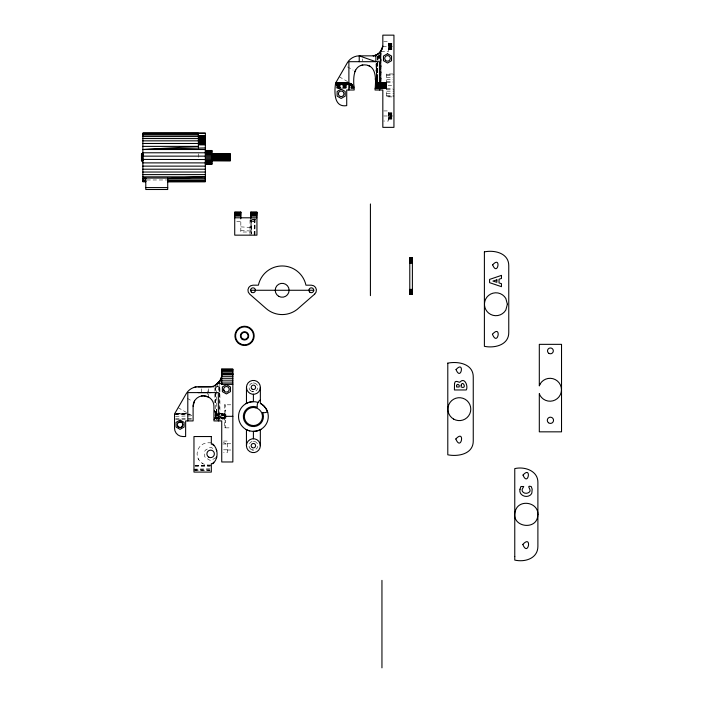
<?xml version="1.0" encoding="UTF-8"?>
<svg xmlns="http://www.w3.org/2000/svg" width="703" height="703" viewBox="0 0 703 703"><rect width="100%" height="100%" fill="white"/><g stroke="black" fill="none" stroke-linecap="round" stroke-linejoin="round"><path stroke-width="0.53" stroke-dasharray="3.52 2.64" d="M376.36 63.674L376.184 88.912L376.175 63.736M376.922 88.938L376.755 63.314M377.529 56.442L377.283 88.921L377.274 54.421M380.578 53.92L380.692 88.938L380.815 55.845M380.754 53.463L380.868 88.93L380.877 51.143M215.153 402.766L215.206 387.819M219.688 396.36L219.661 382.397M216.199 418.786L216.454 386.755M254.697 235.154L254.864 218.879M254.135 235.154L254.424 218.879M215.672 416.817L213.932 419.533L216.366 418.68L223.58 418.742L215.373 418.733L216.568 418.883L215.654 416.369L216.568 413.786L216.568 409.805L215.294 414.041M377.414 83.13L377.66 78.894L375.024 78.894L376.834 82.717L386.72 82.69L377.089 82.646L376.114 83.639L386.72 83.639L377.195 83.446L375.024 78.894L377.414 83.13C375.376 84.413 378.935 90.239 376.114 87.207L386.72 87.207L376.246 87.506L386.72 87.55L378.495 87.752L386.72 87.831L380.631 88.024M251.305 234.073L251.63 219.969M225.628 413.926L216.419 413.935L216.568 409.805L215.997 413.557L214.406 410.754L216.322 414.041M377.291 83.305L375.024 78.894L376.896 82.699L386.72 82.69L376.834 82.717L377.66 78.894L377.511 83.024L376.017 80.546M380.288 60.115L380.402 52.751M216.498 413.724L216.568 409.805L216.568 413.786M377.353 82.682L377.66 78.894L377.089 82.646L377.59 82.813M216.568 409.805L216.041 413.566L223.492 413.557L216.26 413.592M377.66 78.894L377.133 82.655L386.72 82.646L378.39 82.682M207.429 394.26L208.299 388.9M375.455 87.813L376.746 85.423L376.008 82.629M215.654 416.334L214.362 418.733L215.654 416.369M375.455 87.831L376.738 85.458M377.581 88.024L377.66 88.613L375.024 88.613L376.764 85.907M380.631 88.068L386.72 88.156L375.024 88.613L376.817 86.302L386.72 86.372L375.964 86.768L386.72 87.207L377.23 87.453L375.024 88.613L376.834 86.372M380.683 88.077L386.72 88.156L375.024 88.613L376.913 86.715L386.72 86.372L378.803 86.32M216.137 418.373L213.932 419.533L215.83 417.626M377.168 88.2L377.66 88.613L377.511 87.822L375.024 88.613L376.949 86.803M377.449 87.77L375.024 88.613L377.054 87.102L386.72 86.812L376.913 86.715M213.932 419.533L215.962 418.013M379.682 88.068L375.024 88.613L377.107 87.198M215.9 457.635L211.225 460.333L210.03 460.333L205.364 457.635L204.758 456.599L204.758 451.203L205.364 450.166L210.03 447.468L211.225 447.468L214.863 449.569M375.024 88.613L377.291 87.541L386.72 87.55L378.671 87.954M251.867 219.362L255.927 219.046M378.759 85.81L386.72 85.423L378.75 85.116M378.794 84.685L386.72 84.94L375.806 85.054L386.72 85.423L375.797 85.485L386.72 85.907L375.877 86.355L386.72 86.372M214.784 417.266L216.955 417.178M218.035 417.125L223.457 416.905M378.803 86.223L386.72 85.907L378.759 85.907M347.475 84.14L335.612 84.474L347.519 84.606M348.547 84.114L351.781 84.017L353.389 84.94L335.612 85.423M336.693 84.448L349.69 84.105M353.416 84.94L335.612 84.94L352.607 84.483L335.612 84.474L352.185 84.237M175.565 416.308L186.031 416.027M187.086 415.991L191.269 415.877M193.966 469.173L210.241 468.804M348.433 83.349L335.612 83.639L347.475 83.921M377.107 83.639L375.446 79.843L377.028 83.815L386.72 83.639L376.193 83.437L386.72 83.297L377.195 83.446M195.047 466.3L210.241 466.027M193.966 469.841L210.241 469.551M375.34 79.782L376.896 84.202L386.72 84.035L377.028 83.815M337.809 82.989L347.554 82.849L335.762 82.822L348.389 82.655M386.72 83.639L375.929 84.202L386.72 84.474L378.794 84.588M335.612 84.94L347.519 84.747M348.6 84.729L352.932 84.668L348.6 84.615M376.896 84.202L386.72 84.474L375.85 84.615L386.72 84.94L375.824 84.94M337.704 83.27L348.152 83.139L335.612 83.068M347.563 83.49L335.612 83.639L351.175 83.648M380.683 82.919L386.72 83.016L380.578 83.024M379.479 83.095L376.377 83.121L379.479 83.174M175.618 418.935L192.007 418.751M348.512 82.734L335.832 82.69M347.563 83.411L337.783 83.314L348.301 83.226M378.741 85.45L386.72 85.423M337.73 83.095L348.301 83.191L335.647 83.016L347.572 82.813M337.677 83.631L348.011 83.622M375.815 85.924L386.72 85.907M383.759 41.486L388.381 41.486L388.381 51.591L380.551 51.591M388.381 43.665L393.012 43.665M388.381 43.797L393.012 43.797M388.381 44.008L393.012 44.008M388.381 44.307L393.012 44.307M388.381 44.667L393.012 44.667M388.381 45.08L393.012 45.08M388.381 45.537L393.012 45.537M388.381 46.029L393.012 46.029M382.827 46.539L393.012 46.539M388.381 47.048L393.012 47.048M388.381 47.532L393.012 47.532M388.381 47.997L393.012 47.997M388.381 48.41L393.012 48.41M388.381 48.771L393.012 48.771M388.381 49.061L393.012 49.061M388.381 49.28L393.012 49.28M388.381 49.456L393.012 49.456M392.907 73.964L386.72 73.964L386.72 96.882L393.944 96.882M386.72 74.351L393.944 74.351M386.72 75.502L392.907 75.502M386.72 77.321L392.907 77.321M386.72 79.694L392.907 79.694M386.72 81.557L392.907 81.557M386.72 82.453L392.907 82.453M335.849 82.655L349.435 82.646M378.689 82.822L386.72 82.813M378.513 83.024L386.72 83.016M337.748 83.297L348.433 83.297L335.612 83.297M376.281 83.305L386.72 83.297M335.612 84.035L347.475 84.026M348.547 84.026L351.755 83.991M375.982 84.035L386.72 84.035M375.877 84.474L386.72 84.474M336.711 85.423L354.198 85.423M375.797 85.423L393.944 85.423M336.711 85.907L349.822 85.907M350.92 85.907L354.198 85.907M336.711 86.372L349.822 86.372M350.92 86.372L354.198 86.372M336.711 86.812L349.822 86.812M350.92 86.812L354.198 86.812M336.711 87.207L349.822 87.207M350.92 87.207L354.198 87.207M336.711 87.55L349.822 87.55M350.92 87.55L354.198 87.55M376.272 87.541L386.72 87.55L377.23 87.453M336.711 87.831L349.822 88.033M376.465 87.822L379.541 87.822M380.569 87.822L386.72 87.831L378.53 87.822M350.92 88.033L354.198 88.033M336.711 88.156L341.078 88.156M342.168 88.156L349.822 88.2M350.92 88.156L354.198 88.2M386.72 88.385L392.907 88.385M386.72 89.29L393.944 89.29M386.72 91.153L393.944 91.153M386.72 93.525L393.944 93.525M386.72 95.344L393.944 95.344M386.72 96.487L393.944 96.487M383.759 110.925L388.381 110.925L388.381 121.021L383.759 121.021M388.381 112.893L393.012 112.893M388.381 113.034L393.012 113.034M388.381 113.271L393.012 113.271M388.381 113.578L393.012 113.578M388.381 113.965L393.012 113.965M388.381 114.413L393.012 114.413M388.381 114.905L393.012 114.905M388.381 115.433L393.012 115.433M383.759 115.977L393.012 115.977M388.381 116.513L393.012 116.513M388.381 117.041L393.012 117.041M388.381 117.533L393.012 117.533M388.381 117.981L393.012 117.981M388.381 118.368L393.012 118.368M388.381 118.684L393.012 118.684M388.381 118.912L393.012 118.912M388.381 119.097L393.012 119.053M146.874 179.977L166.62 179.977M236.753 221.269L240.83 221.269M250.857 221.269L255.927 221.269M215.267 386.755L219.898 386.755L219.934 420.921M230.769 404.805L224.521 404.805L224.521 412.468M224.521 404.875L225.628 404.875L225.628 412.468M224.521 410.605L225.628 410.605M176.848 413.566L188.342 413.557M174.739 413.61L186.251 413.557M176.813 413.733L186.488 413.733M215.373 413.935L223.58 413.935M175.583 413.926L185.9 413.935M215.188 414.216L223.536 414.208M215.021 414.559L223.51 414.55M214.89 414.955L223.484 414.946M214.793 415.385L225.628 415.385M215.68 415.851L225.628 415.851M217.649 416.334L223.633 416.334M215.742 417.283L219.037 417.283M220.136 417.283L225.628 417.283M214.89 417.723L223.475 417.723M215.856 417.723L219.116 417.723M220.197 417.723L225.628 417.723M215.021 418.118L223.51 418.118L216.014 418.118M215.18 418.461L223.536 418.461L216.199 418.452M175.618 419.111L192.007 419.111M216.076 419.111L223.501 419.111M224.521 422.064L225.628 422.064M224.521 427.793L225.628 427.793L225.628 420.201L224.521 420.201L224.521 427.863L230.769 427.863M223.589 441.071L227.297 441.071L227.297 452.697L223.589 452.697M211.322 442.793L208.202 442.793A11.107 11.107 0 0 0 197.086 453.901A11.107 11.107 0 0 0 208.202 465.008L211.322 465.008M227.297 443.76L230.997 443.76M222.781 443.98L227.297 443.98M223.589 449.797L227.297 449.797M227.297 450.008L230.997 450.008M195.047 465.43L210.241 465.43M193.966 470.421L210.241 470.421M337.783 84.035L349.602 83.938M175.592 414.208L189.485 414.216M174.52 414.55L185.935 414.559M186.972 414.559L190.082 414.559M380.525 88.139L386.72 88.156L376.896 88.156M375.964 86.768L386.72 86.812M337.932 82.831L347.713 82.892M377.054 87.102L386.72 87.207M195.047 465.588L210.241 465.746M195.047 470.105L210.241 470.263M379.638 82.919L376.597 82.875L375.42 79.887L376.676 82.822M195.047 465.773L210.241 465.992M348.547 83.947L351.781 84.017M250.857 220.891L255.927 221.067M240.83 230.646L250.857 230.971M240.83 226.884L250.857 227.447M251.867 219.046L255.927 219.362M253.37 382.924L254.521 383.065M252.315 391.641L253.467 391.773M253.335 441.247L254.486 441.387M252.289 449.964L253.431 450.105M347.467 66.89L353.126 70.159M339.25 76.768L354.198 85.397M187.314 398.355L192.033 401.07M178.158 407.678L193.105 416.308M201.664 462.89L202.851 463.637M223.405 442.24L225.909 443.98M377.362 88.147L377.66 88.613L377.423 88.13M215.426 412.283L216.419 413.935M198.149 458.628L198.817 459.85M214.389 410.693L216.199 414.216M215.241 412.538L216.102 414.357M214.389 410.763L215.742 413.628M215.18 412.652L216.014 414.559M214.336 410.789L215.935 414.726M375.411 79.922L376.949 84.035M215.18 413.346L215.803 415.121M375.384 79.931L376.465 83.024M376.237 82.611L376.834 84.474M215.144 413.531L215.751 415.385M376.21 82.708L376.808 84.615M376.184 82.928L376.764 84.94M376.184 82.989L376.755 85.037M216.419 418.733L216.568 419.533M251.331 219.969L251.648 234.073M250.971 219.969L251.261 234.073M254.152 218.879L254.424 234.073M380.393 52.813L380.437 60.115M219.169 392.089L219.134 382.986M215.619 386.755L215.812 418.786M219.661 386.755L219.679 392.089M219.679 393.162L219.775 418.786M380.991 50.985L380.991 88.921M380.877 53.296L380.877 88.93M380.692 51.398L380.692 90.002M380.13 54.245L380.13 60.748M379.778 54.632L379.778 61.064M379.383 55.054L379.383 60.52M378.961 55.414L378.961 60.818M378.522 55.748L378.522 61.099M378.091 53.911L378.091 60.476M377.274 56.583L377.274 88.93M376.026 63.788L376.026 71.434M362.581 58.92L362.581 60.968M255.031 218.879L255.031 235.154M250.857 217.798L250.857 232.008L240.83 232.008L240.83 217.798M250.031 219.969L250.031 235.154M218.352 386.755L218.352 390.648M217.438 383.794L217.438 386.755M214.933 387.819L214.933 402.766M208.65 388.829L208.65 392.986M208.65 394.023L208.65 397.133M201.489 388.803L201.489 394.954M198.413 153.755L198.413 158.017M376.615 63.314L376.615 88.938L376.615 63.314M377.669 56.372L377.669 88.921L377.669 56.372M341.078 87.972L336.711 88.016L341.078 88.033M354.198 87.831L350.92 87.866L354.198 87.831M348.02 83.033L335.647 83.016L348.02 83.024M250.286 448.839A4.429 4.429 0 0 0 257.676 446.774A4.429 4.429 0 0 0 252.192 441.414A4.429 4.429 0 0 0 250.286 448.839M250.321 390.517A4.429 4.429 0 0 0 257.711 388.451A4.429 4.429 0 0 0 252.228 383.082A4.429 4.429 0 0 0 250.321 390.517"/><path stroke-width="1.05" d="M232.851 384.392L221.735 384.392L221.735 383.003L232.851 383.003M221.735 376.228L221.735 375.639A12.496 12.496 0 0 1 219.09 382.107L217.868 383.407L220.391 380.077M221.735 374.251L221.735 374.84L232.851 374.84L232.851 373.188L221.735 373.188L221.735 374.251L232.851 374.251M221.735 370.507L221.735 369.119L232.851 369.119L232.851 461.976L221.735 461.976L221.735 420.921L213.932 420.921L213.932 406.193A10.413 10.413 0 0 0 203.518 395.78L201.489 395.982M246.437 445.667L246.454 429.638M246.463 403.408L246.472 387.335M260.33 445.693A6.942 6.942 0 0 0 249.925 439.656A6.942 6.942 0 0 0 249.899 451.686A6.942 6.942 0 0 0 260.33 445.693L260.338 429.612M260.365 387.362A6.942 6.942 0 0 1 249.934 393.355A6.942 6.942 0 0 1 249.96 381.334A6.942 6.942 0 0 1 260.365 387.362L260.356 403.381C263.941 405.271 266.534 408.654 267.755 412.503M253.396 438.734L253.414 431.396M253.388 401.633L253.405 394.295M375.885 55.106L375.833 61.688L359.224 55.845C354.391 55.88 349.734 58.604 347.326 62.787L335.612 83.068C334.356 91.478 333.574 107.796 346.72 105.626L346.72 90.002L354.198 90.002C353.547 81.53 351.614 65.08 364.611 64.869C377.441 65.054 375.754 81.53 375.024 90.002L382.827 90.002L382.827 127.357L393.944 127.357L393.944 35.15L382.827 35.15L382.827 46.539C381.896 51.319 377.994 55.317 373.108 55.845A11.222 11.222 0 0 0 382.827 46.117L380.376 51.802M213.888 386.755L196.084 386.922A13.884 13.884 0 0 0 186.233 393.698L174.52 413.979L174.52 428.206A8.331 8.331 0 0 0 182.85 436.537L185.636 436.537L185.636 420.921L193.105 420.921L193.105 406.193L194.503 400.991M537.76 514.447C538.146 531.178 510.527 527.54 515.229 511.485C518.12 498.708 538.305 501.801 537.892 514.447M221.507 377.036L221.682 376.008M221.507 377.036L219.644 381.325M216.313 458.444L216.744 456.959M219.714 381.219L214.969 385.455L216.181 384.743M219.854 381.017L219.468 381.562M354.822 71.724L355.586 70.08M218.15 383.161L219.081 382.089L215.935 384.919A12.496 12.496 0 0 1 210.628 386.755L198.132 386.755M212.508 463.62L213.694 462.187M379.629 52.646L380.464 51.706M216.673 384.392L219.09 382.107M218.984 382.221L221.682 384.392M260.356 399.919C257.913 401.448 256.657 404.559 257.36 407.345L255.901 406.765A10.07 10.07 0 0 0 243.361 415.745A10.07 10.07 0 0 0 254.389 426.536A10.07 10.07 0 0 0 263.098 413.803L262.535 412.485A6.591 6.591 0 0 0 267.448 411.791M178.105 422.749C185.97 418.557 182.103 432.995 177.384 425.429M376.36 54.904L377.713 54.184M245.813 403.689C249.495 401.703 254.011 400.974 257.992 402.441M260.989 429.34C256.428 431.932 250.707 431.994 246.094 429.498M361.052 65.493L362.801 65.028M194.081 387.397L196.084 386.922M205.355 149.511L142.858 149.511L198.413 146.382L142.858 146.382M205.355 176.831L167.718 178.07L145.776 178.07L142.858 176.831L205.355 176.831L167.718 178.676L205.355 178.676M142.858 149.511L205.355 147.955M375.885 55.845L359.224 55.845L359.224 61.688M205.355 133.262L142.858 133.298L205.355 133.122L205.355 181.69L167.718 181.69L205.355 181.629M142.858 133.948L198.413 133.948M142.858 135.046L198.413 135.046M198.413 135.635L205.355 135.635M198.413 135.802L205.355 135.802M198.413 136.118L205.355 136.118M142.858 136.584L205.355 136.575M198.413 137.147L205.355 137.147M198.413 137.832L205.355 137.832M142.858 138.535L205.355 138.596M198.413 139.422L205.355 139.422M198.413 140.292L205.355 140.292M142.858 140.846L198.413 140.846M198.413 141.171L205.355 141.171M198.413 142.041L205.355 142.041M198.413 142.867L205.355 142.867M142.858 143.482L198.413 143.482M198.413 143.623L205.355 143.623M198.413 144.3L205.355 144.3M198.413 144.862L205.355 144.862M205.355 150.504L211.884 150.504L211.884 164.335L205.355 164.335M205.355 150.714L211.884 150.714M205.355 151.127L211.884 151.127M205.355 151.734L211.884 151.734M205.355 152.507L211.884 152.507M142.858 152.779L205.355 152.779M205.355 153.439L211.884 153.439M142.858 153.957L141.47 153.957L141.47 160.882L142.858 160.882M211.884 153.957L230.347 153.957L230.347 160.882L211.884 160.776M141.47 154.062L142.858 154.062M211.884 154.062L230.347 154.062M141.47 154.273L142.858 154.273M211.884 154.273L230.347 154.273M205.355 154.484L211.884 154.484M141.47 154.572L142.858 154.572M211.884 154.572L230.347 154.572M141.47 154.968L142.858 154.968M211.884 154.968L230.347 154.968M141.47 155.425L142.858 155.425M211.884 155.425L230.347 155.425M205.355 155.627L211.884 155.627M141.47 155.952L142.858 155.952M211.884 155.952L230.347 155.952M142.858 156.145L205.355 156.145M141.47 156.523L142.858 156.523M211.884 156.523L230.347 156.523M205.355 156.813L211.884 156.813M141.47 157.121L142.858 157.121M211.884 157.121L230.347 157.121M141.47 157.718L142.858 157.718M230.347 157.718L211.884 157.718L230.347 158.316L211.884 158.316M205.355 158.026L211.884 158.026M141.47 158.316L142.858 158.316M141.47 158.887L142.858 158.887M211.884 158.887L230.347 158.887M205.355 159.221L211.884 159.221M141.47 159.414L205.355 159.537M211.884 159.414L230.347 159.414M141.47 159.871L142.858 159.871M211.884 159.871L230.347 159.871M141.47 160.266L142.858 160.266M211.884 160.266L230.347 160.266M205.355 160.354L211.884 160.354M141.47 160.565L142.858 160.565M211.884 160.565L230.347 160.565M141.47 160.776L142.858 160.776M205.355 161.4L211.884 161.4M205.355 162.331L211.884 162.331M142.858 162.885L205.355 162.885M205.355 163.105L211.884 163.105M205.355 163.711L211.884 163.711M205.355 164.124L211.884 164.124M142.858 166.128L205.355 166.128M142.858 169.203L205.355 169.203M142.858 172.042L205.355 172.042M142.858 174.608L205.355 174.608M145.776 178.676L142.858 178.676L145.776 178.07L145.776 189.502L167.718 189.502L167.718 178.07M142.858 180.109L145.776 180.109M167.718 180.109L205.355 180.109M142.858 181.102L145.776 181.102M167.718 181.102L205.355 181.102M142.858 181.277L145.776 181.277M167.718 181.277L205.355 181.277M142.858 181.629L145.776 181.629L142.858 181.69L142.858 133.122L198.413 133.262L198.413 147.955M145.776 187.587L167.718 187.587M240.83 212.121L234.723 212.034L234.723 235.154L256.938 235.154L256.938 212.034L250.857 212.121M234.723 212.376L240.83 212.376M250.857 212.376L256.938 212.376M234.723 212.807L240.83 212.807M250.857 212.807L256.938 212.807M234.723 213.396L240.83 213.396M250.857 213.396L256.938 213.396M234.723 214.143L240.83 214.143M250.857 214.143L256.938 214.143M234.723 215.03L240.83 215.03M250.857 215.03L256.938 215.03M234.723 216.058L240.83 216.058M250.857 216.058L256.938 216.058M234.723 217.798L256.938 217.798M409.787 257.983L412.389 257.983L412.389 294.329L409.787 294.311L409.787 257.983L412.389 258.001M409.787 258.115L412.389 258.142M409.787 258.282L412.389 258.379M409.787 258.476L412.389 258.423M409.787 258.59L412.389 258.651M409.787 258.722L412.389 258.783M409.787 258.932L412.389 258.853M409.787 259.003L412.389 259.082L409.787 259.249M409.787 259.337L412.389 259.425M412.389 259.512L409.787 259.512L412.389 259.706M409.787 259.802L412.389 259.802M409.787 259.899L412.389 260.005M409.787 260.11L412.389 260.11M409.787 260.207L412.389 260.207M409.787 260.426L412.389 260.321M409.787 260.532L412.389 260.532M409.787 260.646L412.389 260.646M409.787 260.751L412.389 260.866M409.787 260.98L412.389 260.98M409.787 261.094L412.389 261.094M409.787 261.208L412.389 261.323M409.787 261.437L412.389 261.437M409.787 261.551L412.389 261.551M409.787 261.665L412.389 261.665M409.787 261.78L412.389 261.894M409.787 262.008L412.389 262.008M409.787 262.122L412.389 262.122M409.787 262.237L412.389 262.351M409.787 262.456L412.389 262.456M409.787 262.571L412.389 262.571M409.787 262.79L412.389 262.685M409.787 262.904L412.389 262.904M409.787 289.408L412.389 289.408M409.787 289.522L412.389 289.522M409.787 289.741L412.389 289.627M409.787 289.847L412.389 289.847M409.787 289.961L412.389 289.961M409.787 290.075L412.389 290.075M250.576 290.269L313.766 290.269M409.787 290.304L412.389 290.19M409.787 290.418L412.389 290.418M409.787 290.532L412.389 290.532M409.787 290.647L412.389 290.761M409.787 290.875L412.389 290.875M409.787 290.989L412.389 290.989M409.787 291.104L412.389 291.104M409.787 291.332L412.389 291.218M409.787 291.446L412.389 291.446M409.787 291.56L412.389 291.56M409.787 291.78L412.389 291.666M409.787 291.886L412.389 291.886M409.787 291.991L412.389 291.991M409.787 292.096L412.389 292.202M409.787 292.307L412.389 292.307M409.787 292.413L412.389 292.51M409.787 292.606L412.389 292.606M412.389 292.703L409.787 292.791L412.389 292.887M409.787 292.975L412.389 293.063M409.787 293.23L412.389 293.142M409.787 293.379L412.389 293.3M409.787 293.52L412.389 293.45M409.787 293.59L412.389 293.652M409.787 293.713L412.389 293.775M409.787 293.977L412.389 293.88M409.787 294.135L412.389 294.1M409.787 294.223L412.389 294.276M221.735 369.286L232.851 369.286M221.735 369.796L232.851 369.796M221.735 370.63L232.851 370.63M221.735 371.764L232.851 371.764M221.735 376.703L232.851 376.703M221.735 378.715L232.851 378.715M221.735 380.833L232.851 380.833M198.132 392.608L210.628 392.599M224.521 416.334L232.851 416.334M208.65 397.133L203.518 395.78A10.413 10.413 0 0 0 193.105 406.193M368.17 65.493L369.822 66.267M212.508 444.182L213.694 445.605M224.011 390.683L224.45 391.263A2.777 2.777 0 0 0 229.029 390.244A2.777 2.777 0 0 0 226.173 386.536A2.777 2.777 0 0 0 224.011 390.683L223.73 390.016M216.313 449.358L216.744 450.843M381.949 580.362L381.949 667.85M379.444 90.002L379.444 61.688L348.89 61.688L348.89 90.002M370.419 203.967L370.419 295.629M250.857 212.034L250.857 218.492M240.83 212.034L240.83 218.492M225.628 414.357L225.628 418.311M224.521 413.355L224.521 419.322M221.735 369.119L221.735 384.392M218.352 420.921L218.352 392.599L187.798 392.599L187.798 420.921M182.472 423.32A2.777 2.777 0 0 1 180.311 427.477A2.777 2.777 0 0 1 177.464 423.76A2.777 2.777 0 0 1 182.033 422.749M260.708 403.531A14.904 14.904 0 0 1 253.563 431.414M249.706 430.948A14.904 14.904 0 0 1 253.238 401.615M447.793 363.143L447.793 454.797C458.066 456.853 473.356 454.156 473.251 440.913L473.251 377.028C473.365 363.776 458.066 361.078 447.793 363.143M484.393 251.885L484.393 346.324C494.49 348.416 508.902 345.12 508.761 332.431L508.761 265.778C508.902 253.089 494.49 249.785 484.393 251.885M514.772 556.521L514.763 560.089C524.965 562.444 537.848 558.507 537.892 546.389L537.892 482.504C538.129 470.755 524.491 466.23 514.763 468.62L514.772 556.521M461.159 385.174L461.142 386.993C467.451 389.682 462.662 379.55 461.159 385.174M456.607 385.587L456.599 386.993L459.112 386.993C460.289 384.91 456.845 383.003 456.607 385.587M454.516 383.785L454.419 389.963L466.3 389.963C468.409 386.228 464.674 376.94 460.14 381.896C459.973 383.662 454.806 378.618 454.516 383.785M519.992 489.262C518.612 494.763 525.413 498.216 529.754 495.474A5.053 5.053 0 0 0 531.855 492.944L532.171 489.2L531.24 486.511C525.185 485.026 532.479 489.912 529.183 492.214C527.285 493.884 523.507 493.708 522.338 491.239A3.33 3.33 0 0 1 522.32 489.016L523.735 486.511L520.905 486.511L519.992 489.262M456.036 369.576C461.098 381.887 464.999 359.743 456.036 369.576M455.825 438.98C461.256 452.17 465.439 428.443 455.825 438.98M492.636 264.855C497.698 277.158 501.599 255.013 492.636 264.855M492.425 334.25C497.856 347.44 502.039 323.714 492.425 334.25M523.014 475.052C528.076 487.364 531.978 465.219 523.014 475.052M522.804 544.456C528.225 557.646 532.417 533.92 522.804 544.456M507.381 304.241L505.844 309.97A11.459 11.459 0 0 1 488.559 313.02A11.459 11.459 0 0 1 488.559 295.462A11.459 11.459 0 0 1 505.844 298.511L507.381 304.241M540.08 384.031L539.306 385.894L539.306 344.347L561.53 344.347L561.53 431.835L539.306 431.835L539.306 393.627L540.08 395.49A11.459 11.459 0 0 0 557.365 398.531A11.459 11.459 0 0 0 557.365 380.982A11.459 11.459 0 0 0 540.08 384.031M314.689 294.1L297.132 309.425A24.306 24.306 0 0 1 266.156 308.555L249.653 294.1A5.088 5.088 0 0 1 253.01 285.181L258.405 285.181A24.306 24.306 0 0 1 305.937 285.181L311.332 285.181A5.088 5.088 0 0 1 314.689 294.1M387.511 53.736L383.478 56.055L383.478 60.713L387.511 63.042L391.536 60.713L391.536 56.055L387.511 53.736M341.166 89.149L337.132 91.469L337.132 96.126L341.166 98.446L345.191 96.126L345.191 91.469L341.166 89.149M226.419 384.646L222.385 386.975L222.385 391.624L226.419 393.952L230.443 391.624L230.443 386.975L226.419 384.646M180.073 420.06L176.04 422.389L176.04 427.037L180.073 429.366L184.098 427.037L184.098 422.389L180.073 420.06M501.459 275.391L489.578 279.407L489.578 282.659L501.459 286.675L501.459 283.678L499.033 282.94L499.033 279.205L501.459 278.458L501.459 275.391M496.88 279.856L492.961 281.068L496.88 282.29L496.88 279.856M211.322 436.537L193.966 436.537L193.966 472.091L211.322 472.091L211.322 463.62L213.062 463.62A13.752 13.752 0 0 0 213.062 444.182L211.322 444.182L211.322 436.537M255.646 407.766L253.3 407.485A9.025 9.025 0 0 0 251.164 425.253L253.502 425.543A9.025 9.025 0 0 0 255.646 407.766M385.543 60.353L385.103 59.773A2.777 2.777 0 0 1 387.265 55.616A2.777 2.777 0 0 1 390.121 59.333A2.777 2.777 0 0 1 385.543 60.353M343.565 92.409L343.126 91.838A2.777 2.777 0 0 0 338.556 92.849A2.777 2.777 0 0 0 341.403 96.566A2.777 2.777 0 0 0 343.565 92.409M237.746 342.669A9.622 9.622 0 0 0 253.845 338.354A9.622 9.622 0 0 0 242.06 326.57A9.622 9.622 0 0 0 237.746 342.669M241.612 338.802A4.156 4.156 0 0 0 248.563 336.939A4.156 4.156 0 0 0 243.475 331.851A4.156 4.156 0 0 0 241.612 338.802M242.799 338.899A3.497 3.497 0 0 0 248.045 335.867A3.497 3.497 0 0 0 242.799 332.835A3.497 3.497 0 0 0 242.799 338.899M240.066 343.635A8.972 8.972 0 0 0 253.519 335.867A8.972 8.972 0 0 0 240.066 328.099A8.972 8.972 0 0 0 240.066 343.635M309.768 292.132A2.434 2.434 0 0 0 313.723 290.691A2.434 2.434 0 0 0 310.498 287.984A2.434 2.434 0 0 0 309.768 292.132M278.696 296.288A6.942 6.942 0 0 0 289.109 290.269A6.942 6.942 0 0 0 278.696 284.258A6.942 6.942 0 0 0 278.696 296.288M251.446 292.132A2.434 2.434 0 0 0 255.4 290.691A2.434 2.434 0 0 0 252.175 287.984A2.434 2.434 0 0 0 251.446 292.132M252.272 447.6A2.223 2.223 0 0 0 255.611 445.684A2.223 2.223 0 0 0 252.28 443.751A2.223 2.223 0 0 0 252.272 447.6M252.307 389.269A2.223 2.223 0 0 0 255.637 387.353A2.223 2.223 0 0 0 252.315 385.42A2.223 2.223 0 0 0 252.307 389.269M548.41 422.705A3.128 3.128 0 0 0 553.498 420.851A3.128 3.128 0 0 0 549.351 417.371A3.128 3.128 0 0 0 548.41 422.705M548.964 353.398A2.917 2.917 0 0 0 553.331 350.876A2.917 2.917 0 0 0 548.964 348.345A2.917 2.917 0 0 0 548.964 353.398M453.602 419.076A11.459 11.459 0 0 0 470.79 409.155A11.459 11.459 0 0 0 453.602 399.234A11.459 11.459 0 0 0 453.602 419.076M208.756 457.143A3.752 3.752 0 0 0 214.38 453.901A3.752 3.752 0 0 0 208.756 450.649A3.752 3.752 0 0 0 208.756 457.143"/></g></svg>
